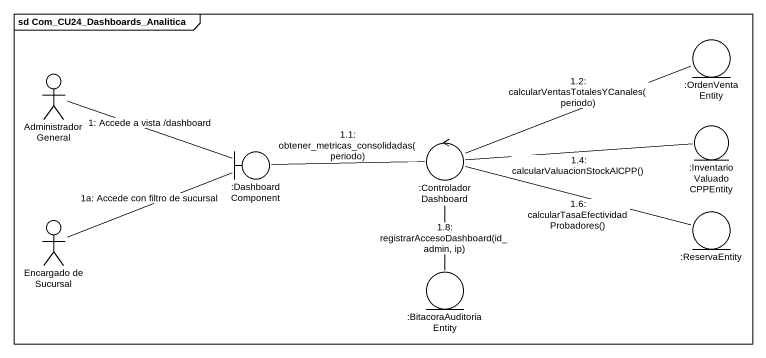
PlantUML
@startuml
mainframe sd Com_CU24_Dashboards_Analitica
entity ":OrdenVentaEntity" as OrdenVentaEntity
actor "Administrador General" as Administrador_General
boundary ":DashboardComponent" as DashboardComponent
control ":ControladorDashboard" as ControladorDashboard
entity ":InventarioValuadoCPPEntity" as InventarioValuadoCPPEntity
actor "Encargado de Sucursal" as Encargado_de_Sucursal
entity ":ReservaEntity" as ReservaEntity
entity ":BitacoraAuditoriaEntity" as BitacoraAuditoriaEntity
Administrador_General -right- DashboardComponent : 1: Accede a vista /dashboard
DashboardComponent -right- ControladorDashboard : 1.1: obtener_metricas_consolidadas(periodo)
ControladorDashboard -right- OrdenVentaEntity : 1.2: calcularVentasTotalesYCanales(periodo)
ControladorDashboard -right- InventarioValuadoCPPEntity : 1.4: calcularValuacionStockAlCPP()
ControladorDashboard -right- ReservaEntity : 1.6: calcularTasaEfectividadProbadores()
ControladorDashboard -- BitacoraAuditoriaEntity : 1.8: registrarAccesoDashboard(id_admin, ip)
Encargado_de_Sucursal -right- DashboardComponent : 1a: Accede con filtro de sucursal
@enduml
